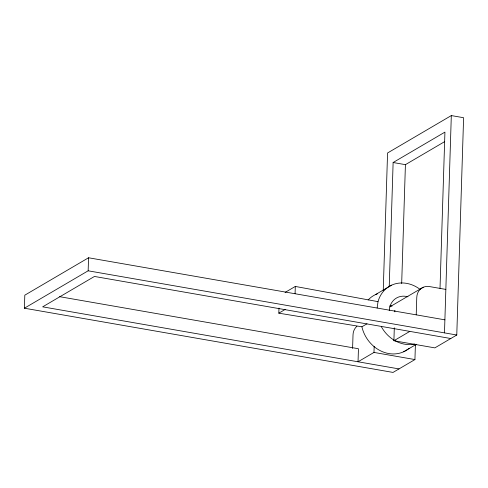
<?xml version="1.0" encoding="UTF-8"?>
<svg xmlns="http://www.w3.org/2000/svg" width="488" height="488" viewBox="0 0 488 488"><rect width="100%" height="100%" fill="white"/><g stroke="black" fill="none" stroke-linecap="round" stroke-linejoin="round"><path stroke-width="0.73" d="M415.404 344.577L414.934 359.565L393.023 372.423L24.4 308.209L24.809 295.173L88.56 257.768L444.891 319.841M24.4 308.209L88.151 270.803L88.56 257.768M409.17 348.273A31.897 27.493 59.6 0 1 361.889 326.795L278.819 313.174L278.983 308.105M295.075 293.678L295.307 286.438L378.023 301.651A31.897 27.493 59.6 0 1 420.296 289.536M352.592 348.469L353.019 334.866A13.67 11.785 59.6 0 1 356.905 326.271M59.591 296.68L358.448 348.743L358.04 361.779L373.979 352.428L374.168 346.346M383.245 290.384L387.564 152.982L451.315 115.577L463.6 117.718L456.774 335.018L434.857 347.877L393.901 340.74L394.304 327.814M389.223 286.737L393.127 162.516L444.928 132.12L440.017 288.353M394.81 311.838L394.853 310.319M401.679 283.54L405.418 164.657L444.757 141.575M416.221 314.845L416.77 297.46A13.67 11.785 59.6 0 1 429.464 286.566L445.849 289.414M444.483 332.877L451.315 115.577M377.145 307.989L378.023 301.651M285.108 292.422L295.307 286.438M278.819 313.174L285.199 309.435M375.675 294.508L391.614 285.157M389.747 306.903L423.267 287.237M361.889 326.795L366.988 323.806M393.901 340.74L409.835 331.389M403.71 351.744L416.465 344.26M393.127 162.516L405.418 164.657M88.151 270.803L456.774 335.018M450.796 338.526L94.459 276.452L42.663 306.842L398.995 368.916M373.979 352.428L414.934 359.565M414.849 344.003A31.897 27.493 59.6 0 1 381.293 326.588M389.265 310.521A18.227 15.714 59.6 0 1 407.986 296.814M368.129 299.974A31.897 27.493 59.6 0 1 377.675 293.703M389.906 305.689A18.227 15.714 59.6 0 1 392.047 306.165"/></g></svg>
